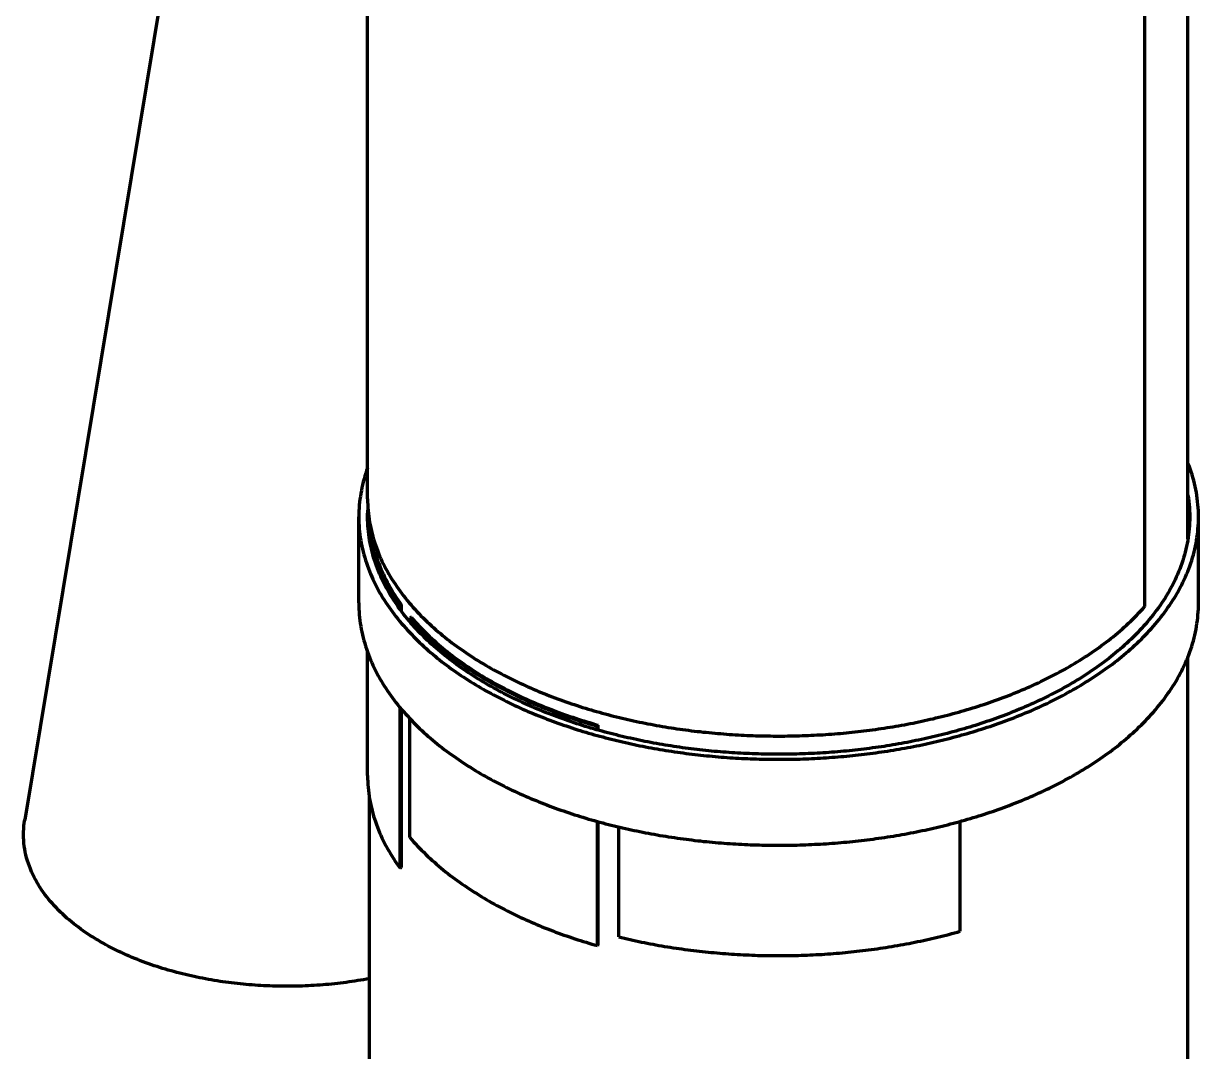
# Model space of a CAD drawing. Header units: millimetres. Extents: x 0 to 2208, y 0 to 420.
# Drawn here: x 311.7 to 331.8, y 224.51 to 242.1 of the extents above; entities that cross this region are included whole.
import ezdxf

# ---------------------------------------------------------------- set-up
doc = ezdxf.new("R2010")
doc.units = ezdxf.units.MM
doc.layers.add('01-VISIBLE', color=7, linetype='CONTINUOUS', lineweight=70)

msp = doc.modelspace()

# ---------------------------------------------------------------- linework, layer by layer
at = {"layer": '01-VISIBLE'}
for p, q in [((331.617, 233.283), (331.617, 264.447)), ((317.587, 233.969), (317.587, 253.071)), ((330.88, 232.126), (330.88, 251.229)), ((315.002, 248.274), (311.723, 228.475)), ((317.587, 233.657), (317.587, 233.724)), ((317.437, 232.188), (317.437, 233.657)), ((331.797, 232.188), (331.797, 233.657)), ((318.168, 232.151), (318.141, 232.144)), ((318.141, 232.078), (318.141, 232.144)), ((318.168, 232.041), (318.168, 232.151)), ((318.335, 231.941), (318.308, 231.933)), ((318.308, 231.867), (318.308, 231.933)), ((317.587, 229.233), (317.587, 231.345)), ((331.617, 219.418), (331.617, 231.265)), ((318.141, 227.653), (318.141, 230.397)), ((318.168, 227.66), (318.168, 230.364)), ((318.308, 228.177), (318.308, 230.209)), ((321.529, 230.097), (321.516, 230.081)), ((321.529, 230.011), (321.529, 230.097)), ((321.516, 230.015), (321.516, 230.081)), ((317.617, 219.418), (317.617, 228.858)), ((321.516, 226.325), (321.516, 228.449)), ((321.529, 226.341), (321.529, 228.445)), ((321.881, 226.474), (321.881, 228.355)), ((327.722, 226.571), (327.722, 228.45)), ((318.168, 227.66), (318.141, 227.653)), ((321.529, 226.341), (321.516, 226.325))]:
    msp.add_line(p, q, dxfattribs=at)
for points in [[(331.797, 233.657), (331.796, 233.71), (331.794, 233.762), (331.792, 233.815), (331.788, 233.867), (331.782, 233.919), (331.776, 233.972), (331.769, 234.024), (331.76, 234.075), (331.75, 234.127), (331.74, 234.178), (331.728, 234.23), (331.715, 234.281), (331.701, 234.331), (331.686, 234.382), (331.67, 234.432), (331.653, 234.481), (331.636, 234.531), (331.617, 234.58)], [(317.587, 234.5), (317.57, 234.452), (317.554, 234.404), (317.539, 234.356), (317.526, 234.307), (317.513, 234.258), (317.501, 234.209), (317.49, 234.16), (317.48, 234.11), (317.471, 234.06), (317.463, 234.01), (317.456, 233.96), (317.45, 233.91), (317.445, 233.86), (317.442, 233.809), (317.439, 233.759), (317.437, 233.708), (317.437, 233.657)], [(317.587, 233.969), (317.587, 233.918), (317.589, 233.868), (317.592, 233.818), (317.595, 233.768), (317.6, 233.718), (317.606, 233.669), (317.613, 233.619), (317.621, 233.569), (317.63, 233.52), (317.64, 233.471), (317.651, 233.422), (317.663, 233.373), (317.676, 233.325), (317.69, 233.277), (317.704, 233.229), (317.72, 233.181), (317.737, 233.134), (317.754, 233.087), (317.773, 233.04), (317.792, 232.994), (317.812, 232.948), (317.833, 232.903), (317.855, 232.858), (317.878, 232.813), (317.901, 232.768), (317.925, 232.724), (317.95, 232.681), (317.975, 232.638), (318.002, 232.595), (318.028, 232.553), (318.056, 232.511), (318.084, 232.469), (318.113, 232.428), (318.142, 232.387), (318.172, 232.347), (318.202, 232.307), (318.233, 232.268), (318.265, 232.229), (318.297, 232.191), (318.33, 232.152), (318.363, 232.115), (318.396, 232.078), (318.43, 232.041), (318.465, 232.004), (318.5, 231.968), (318.535, 231.933), (318.571, 231.898), (318.607, 231.863), (318.643, 231.828), (318.68, 231.794), (318.717, 231.761), (318.755, 231.728), (318.793, 231.695), (318.831, 231.663), (318.87, 231.631), (318.909, 231.599), (318.948, 231.568), (318.988, 231.537), (319.028, 231.507), (319.068, 231.477), (319.108, 231.447), (319.149, 231.418), (319.19, 231.389), (319.231, 231.36), (319.272, 231.332), (319.314, 231.304), (319.356, 231.276), (319.398, 231.249), (319.44, 231.222), (319.483, 231.196), (319.526, 231.17), (319.569, 231.144), (319.612, 231.118), (319.655, 231.093), (319.699, 231.068), (319.742, 231.044), (319.786, 231.02), (319.83, 230.996), (319.875, 230.972), (319.919, 230.949), (319.964, 230.926), (320.008, 230.903), (320.053, 230.881), (320.098, 230.859), (320.143, 230.837), (320.189, 230.816), (320.234, 230.795), (320.28, 230.774), (320.326, 230.754), (320.371, 230.733), (320.417, 230.713), (320.464, 230.694), (320.51, 230.674), (320.556, 230.655), (320.603, 230.636), (320.649, 230.618), (320.696, 230.6), (320.743, 230.582), (320.79, 230.564), (320.837, 230.546), (320.884, 230.529), (320.931, 230.512), (320.978, 230.496), (321.026, 230.479), (321.073, 230.463), (321.121, 230.447), (321.168, 230.432), (321.216, 230.416), (321.264, 230.401), (321.312, 230.386), (321.36, 230.372), (321.408, 230.357), (321.456, 230.343), (321.504, 230.329), (321.552, 230.316), (321.6, 230.302), (321.649, 230.289), (321.697, 230.276), (321.746, 230.264), (321.794, 230.251), (321.843, 230.239), (321.892, 230.227), (321.94, 230.215), (321.989, 230.204), (322.038, 230.193), (322.087, 230.182), (322.136, 230.171), (322.185, 230.16), (322.234, 230.15), (322.283, 230.14), (322.332, 230.13), (322.381, 230.12), (322.431, 230.111), (322.48, 230.102), (322.529, 230.093), (322.579, 230.084), (322.628, 230.076), (322.677, 230.067), (322.727, 230.059), (322.776, 230.051), (322.826, 230.044), (322.876, 230.036), (322.925, 230.029), (322.975, 230.022), (323.025, 230.015), (323.074, 230.009), (323.124, 230.002), (323.174, 229.996), (323.223, 229.99), (323.273, 229.985), (323.323, 229.979), (323.373, 229.974), (323.423, 229.969), (323.473, 229.964), (323.523, 229.959), (323.573, 229.955), (323.623, 229.951), (323.673, 229.947), (323.723, 229.943), (323.773, 229.939), (323.823, 229.936), (323.873, 229.933), (323.923, 229.93), (323.973, 229.927), (324.023, 229.924), (324.073, 229.922), (324.123, 229.92), (324.173, 229.918), (324.223, 229.916), (324.273, 229.915), (324.323, 229.913), (324.373, 229.912), (324.424, 229.911), (324.474, 229.911), (324.524, 229.91), (324.574, 229.91), (324.624, 229.91), (324.674, 229.91), (324.724, 229.91), (324.775, 229.911), (324.825, 229.912), (324.875, 229.912), (324.925, 229.914), (324.975, 229.915), (325.025, 229.917), (325.075, 229.918), (325.125, 229.92), (325.175, 229.923), (325.225, 229.925), (325.276, 229.928), (325.326, 229.93), (325.376, 229.933), (325.426, 229.937), (325.476, 229.94), (325.526, 229.944), (325.576, 229.948), (325.626, 229.952), (325.676, 229.956), (325.725, 229.961), (325.775, 229.965), (325.825, 229.97), (325.875, 229.975), (325.925, 229.981), (325.975, 229.986), (326.025, 229.992), (326.074, 229.998), (326.124, 230.004), (326.174, 230.011), (326.224, 230.017), (326.273, 230.024), (326.323, 230.031), (326.372, 230.038), (326.422, 230.046), (326.472, 230.054), (326.521, 230.062), (326.571, 230.07), (326.62, 230.078), (326.669, 230.087), (326.719, 230.095), (326.768, 230.104), (326.817, 230.114), (326.867, 230.123), (326.916, 230.133), (326.965, 230.143), (327.014, 230.153), (327.063, 230.163), (327.112, 230.174), (327.161, 230.185), (327.21, 230.196), (327.259, 230.207), (327.307, 230.219), (327.356, 230.231), (327.405, 230.243), (327.453, 230.255), (327.502, 230.267), (327.55, 230.28), (327.599, 230.293), (327.647, 230.306), (327.696, 230.32), (327.744, 230.333), (327.792, 230.347), (327.84, 230.362), (327.888, 230.376), (327.936, 230.391), (327.984, 230.406), (328.032, 230.421), (328.079, 230.436), (328.127, 230.452), (328.174, 230.468), (328.222, 230.484), (328.269, 230.501), (328.316, 230.517), (328.364, 230.534), (328.411, 230.552), (328.458, 230.569), (328.505, 230.587), (328.551, 230.605), (328.598, 230.623), (328.645, 230.642), (328.691, 230.661), (328.737, 230.68), (328.783, 230.7), (328.83, 230.719), (328.876, 230.739), (328.921, 230.76), (328.967, 230.78), (329.013, 230.801), (329.058, 230.822), (329.103, 230.844), (329.148, 230.866), (329.193, 230.888), (329.238, 230.91), (329.283, 230.933), (329.328, 230.956), (329.372, 230.979), (329.416, 231.003), (329.46, 231.027), (329.504, 231.051), (329.548, 231.076), (329.591, 231.101), (329.635, 231.126), (329.678, 231.151), (329.721, 231.177), (329.763, 231.204), (329.806, 231.23), (329.848, 231.257), (329.89, 231.284), (329.932, 231.312), (329.973, 231.34), (330.015, 231.368), (330.056, 231.397), (330.097, 231.426), (330.137, 231.456), (330.178, 231.485), (330.218, 231.516), (330.257, 231.546), (330.297, 231.577), (330.336, 231.608), (330.375, 231.64), (330.413, 231.672), (330.452, 231.705), (330.489, 231.738), (330.527, 231.771), (330.564, 231.804), (330.601, 231.839), (330.637, 231.873), (330.673, 231.908), (330.709, 231.943), (330.744, 231.979), (330.779, 232.015), (330.813, 232.052), (330.847, 232.088), (330.88, 232.126)], [(331.617, 234.032), (331.625, 233.979), (331.631, 233.925), (331.637, 233.872), (331.641, 233.818), (331.644, 233.765), (331.646, 233.711), (331.647, 233.657)], [(317.59, 233.846), (317.589, 233.826), (317.588, 233.805), (317.588, 233.785), (317.587, 233.764), (317.587, 233.744), (317.587, 233.724)], [(317.587, 233.724), (317.587, 233.673), (317.589, 233.623), (317.592, 233.573), (317.595, 233.524), (317.6, 233.474), (317.606, 233.424), (317.613, 233.374), (317.621, 233.325), (317.63, 233.276), (317.64, 233.227), (317.651, 233.178), (317.663, 233.129), (317.675, 233.081), (317.689, 233.033), (317.704, 232.985), (317.72, 232.937), (317.737, 232.89), (317.754, 232.843), (317.773, 232.797), (317.792, 232.75), (317.812, 232.705), (317.833, 232.659), (317.855, 232.614), (317.877, 232.569), (317.9, 232.525), (317.924, 232.481), (317.949, 232.437), (317.974, 232.394), (318.001, 232.352), (318.027, 232.309), (318.055, 232.267), (318.083, 232.226), (318.112, 232.185), (318.141, 232.144)], [(317.437, 233.657), (317.437, 233.607), (317.439, 233.557), (317.441, 233.507), (317.445, 233.457), (317.45, 233.407), (317.456, 233.357), (317.462, 233.308), (317.47, 233.258), (317.479, 233.209), (317.489, 233.16), (317.499, 233.111), (317.511, 233.062), (317.524, 233.014), (317.537, 232.965), (317.552, 232.917), (317.567, 232.87), (317.584, 232.822), (317.601, 232.775), (317.619, 232.729), (317.638, 232.682), (317.658, 232.636), (317.679, 232.591), (317.7, 232.545), (317.722, 232.5), (317.745, 232.456), (317.769, 232.412), (317.793, 232.368), (317.818, 232.324), (317.844, 232.281), (317.87, 232.239), (317.897, 232.197), (317.925, 232.155), (317.953, 232.113), (317.982, 232.073), (318.012, 232.032), (318.042, 231.992), (318.072, 231.952), (318.103, 231.913), (318.135, 231.874), (318.167, 231.836), (318.2, 231.798), (318.233, 231.76), (318.267, 231.723), (318.301, 231.686), (318.335, 231.65), (318.37, 231.614), (318.405, 231.578), (318.441, 231.543), (318.477, 231.508), (318.514, 231.474), (318.55, 231.44), (318.588, 231.406), (318.625, 231.373), (318.663, 231.34), (318.701, 231.308), (318.74, 231.276), (318.779, 231.244), (318.818, 231.213), (318.857, 231.182), (318.897, 231.152), (318.937, 231.121), (318.977, 231.092), (319.018, 231.062), (319.059, 231.033), (319.1, 231.004), (319.141, 230.976), (319.183, 230.948), (319.224, 230.92), (319.266, 230.893), (319.309, 230.866), (319.351, 230.839), (319.394, 230.813), (319.437, 230.787), (319.48, 230.761), (319.523, 230.736), (319.566, 230.711), (319.61, 230.686), (319.654, 230.662), (319.698, 230.638), (319.742, 230.614), (319.786, 230.591), (319.83, 230.567), (319.875, 230.545), (319.92, 230.522), (319.965, 230.5), (320.01, 230.478), (320.055, 230.456), (320.1, 230.435), (320.146, 230.414), (320.191, 230.393), (320.237, 230.372), (320.283, 230.352), (320.329, 230.332), (320.375, 230.313), (320.421, 230.293), (320.468, 230.274), (320.514, 230.255), (320.561, 230.237), (320.607, 230.219), (320.654, 230.201), (320.701, 230.183), (320.748, 230.165), (320.795, 230.148), (320.842, 230.131), (320.889, 230.114), (320.937, 230.098), (320.984, 230.082), (321.032, 230.066), (321.079, 230.05), (321.127, 230.035), (321.175, 230.019), (321.222, 230.004), (321.27, 229.99), (321.318, 229.975), (321.366, 229.961), (321.414, 229.947), (321.463, 229.933), (321.511, 229.92), (321.559, 229.907), (321.608, 229.894), (321.656, 229.881), (321.705, 229.868), (321.753, 229.856), (321.802, 229.844), (321.851, 229.832), (321.899, 229.82), (321.948, 229.809), (321.997, 229.798), (322.046, 229.787), (322.095, 229.776), (322.144, 229.766), (322.193, 229.755), (322.242, 229.745), (322.291, 229.735), (322.34, 229.726), (322.389, 229.716), (322.439, 229.707), (322.488, 229.698), (322.537, 229.69), (322.587, 229.681), (322.636, 229.673), (322.686, 229.665), (322.735, 229.657), (322.785, 229.649), (322.834, 229.642), (322.884, 229.635), (322.933, 229.628), (322.983, 229.621), (323.033, 229.614), (323.082, 229.608), (323.132, 229.602), (323.182, 229.596), (323.232, 229.59), (323.282, 229.584), (323.331, 229.579), (323.381, 229.574), (323.431, 229.569), (323.481, 229.564), (323.531, 229.56), (323.581, 229.555), (323.631, 229.551), (323.681, 229.547), (323.731, 229.544), (323.781, 229.54), (323.831, 229.537), (323.881, 229.534), (323.931, 229.531), (323.981, 229.528), (324.031, 229.526), (324.081, 229.524), (324.131, 229.521), (324.181, 229.52), (324.231, 229.518), (324.281, 229.517), (324.331, 229.515), (324.381, 229.514), (324.432, 229.513), (324.482, 229.513), (324.532, 229.512), (324.582, 229.512), (324.632, 229.512), (324.682, 229.512), (324.732, 229.513), (324.782, 229.513), (324.832, 229.514), (324.883, 229.515), (324.933, 229.516), (324.983, 229.517), (325.033, 229.519), (325.083, 229.521), (325.133, 229.523), (325.183, 229.525), (325.233, 229.527), (325.283, 229.53), (325.333, 229.533), (325.383, 229.536), (325.433, 229.539), (325.483, 229.542), (325.533, 229.546), (325.583, 229.55), (325.633, 229.554), (325.683, 229.558), (325.733, 229.562), (325.783, 229.567), (325.833, 229.572), (325.883, 229.577), (325.932, 229.582), (325.982, 229.588), (326.032, 229.593), (326.082, 229.599), (326.132, 229.605), (326.181, 229.612), (326.231, 229.618), (326.281, 229.625), (326.33, 229.632), (326.38, 229.639), (326.429, 229.646), (326.479, 229.654), (326.529, 229.662), (326.578, 229.67), (326.627, 229.678), (326.677, 229.686), (326.726, 229.695), (326.775, 229.704), (326.825, 229.713), (326.874, 229.722), (326.923, 229.732), (326.972, 229.741), (327.021, 229.751), (327.071, 229.762), (327.12, 229.772), (327.169, 229.783), (327.217, 229.793), (327.266, 229.805), (327.315, 229.816), (327.364, 229.827), (327.413, 229.839), (327.461, 229.851), (327.51, 229.863), (327.558, 229.876), (327.607, 229.889), (327.655, 229.902), (327.704, 229.915), (327.752, 229.928), (327.8, 229.942), (327.848, 229.956), (327.896, 229.97), (327.944, 229.984), (327.992, 229.999), (328.04, 230.014), (328.088, 230.029), (328.136, 230.044), (328.183, 230.06), (328.231, 230.075), (328.278, 230.092), (328.326, 230.108), (328.373, 230.125), (328.42, 230.141), (328.467, 230.159), (328.514, 230.176), (328.561, 230.194), (328.608, 230.211), (328.655, 230.23), (328.701, 230.248), (328.748, 230.267), (328.794, 230.286), (328.84, 230.305), (328.887, 230.325), (328.933, 230.344), (328.978, 230.365), (329.024, 230.385), (329.07, 230.406), (329.115, 230.427), (329.161, 230.448), (329.206, 230.469), (329.251, 230.491), (329.296, 230.513), (329.341, 230.536), (329.386, 230.558), (329.43, 230.581), (329.475, 230.605), (329.519, 230.628), (329.563, 230.652), (329.607, 230.677), (329.65, 230.701), (329.694, 230.726)], [(329.588, 230.787), (329.544, 230.762), (329.5, 230.738), (329.457, 230.714), (329.413, 230.69), (329.368, 230.666), (329.324, 230.643), (329.279, 230.62), (329.235, 230.597), (329.19, 230.575), (329.145, 230.553), (329.1, 230.531), (329.054, 230.51), (329.009, 230.488), (328.963, 230.467), (328.918, 230.447), (328.872, 230.427), (328.826, 230.407), (328.78, 230.387), (328.734, 230.367), (328.687, 230.348), (328.641, 230.329), (328.594, 230.311), (328.548, 230.292), (328.501, 230.274), (328.454, 230.257), (328.407, 230.239), (328.36, 230.222), (328.313, 230.205), (328.266, 230.188), (328.218, 230.172), (328.171, 230.156), (328.123, 230.14), (328.076, 230.124), (328.028, 230.109), (327.98, 230.093), (327.933, 230.078), (327.885, 230.064), (327.837, 230.049), (327.789, 230.035), (327.74, 230.021), (327.692, 230.008), (327.644, 229.994), (327.596, 229.981), (327.547, 229.968), (327.499, 229.955), (327.45, 229.943), (327.402, 229.931), (327.353, 229.919), (327.304, 229.907), (327.255, 229.895), (327.207, 229.884), (327.158, 229.873), (327.109, 229.862), (327.06, 229.852), (327.011, 229.841), (326.962, 229.831), (326.913, 229.821), (326.863, 229.811), (326.814, 229.802), (326.765, 229.793), (326.716, 229.784), (326.666, 229.775), (326.617, 229.766), (326.567, 229.758), (326.518, 229.75), (326.468, 229.742), (326.419, 229.734), (326.369, 229.727), (326.32, 229.719), (326.27, 229.712), (326.221, 229.706), (326.171, 229.699), (326.121, 229.693), (326.071, 229.686), (326.022, 229.68), (325.972, 229.675), (325.922, 229.669), (325.872, 229.664), (325.822, 229.659), (325.772, 229.654), (325.723, 229.649), (325.673, 229.645), (325.623, 229.64), (325.573, 229.636), (325.523, 229.632), (325.473, 229.629), (325.423, 229.625), (325.373, 229.622), (325.323, 229.619), (325.273, 229.616), (325.223, 229.614), (325.173, 229.611), (325.123, 229.609), (325.072, 229.607), (325.022, 229.605), (324.972, 229.604), (324.922, 229.602), (324.872, 229.601), (324.822, 229.6), (324.772, 229.6), (324.722, 229.599), (324.672, 229.599), (324.622, 229.599), (324.571, 229.599), (324.521, 229.599), (324.471, 229.599), (324.421, 229.6), (324.371, 229.601), (324.321, 229.602), (324.271, 229.604), (324.221, 229.605), (324.171, 229.607), (324.12, 229.609), (324.07, 229.611), (324.02, 229.613), (323.97, 229.616), (323.92, 229.619), (323.87, 229.622), (323.82, 229.625), (323.77, 229.628), (323.72, 229.632), (323.67, 229.636), (323.62, 229.64), (323.57, 229.644), (323.52, 229.648), (323.471, 229.653), (323.421, 229.658), (323.371, 229.663), (323.321, 229.668), (323.271, 229.674), (323.221, 229.679), (323.172, 229.685), (323.122, 229.691), (323.072, 229.698), (323.022, 229.704), (322.973, 229.711), (322.923, 229.718), (322.874, 229.725), (322.824, 229.733), (322.774, 229.74), (322.725, 229.748), (322.675, 229.756), (322.626, 229.765), (322.577, 229.773), (322.527, 229.782), (322.478, 229.791), (322.429, 229.8), (322.38, 229.81), (322.33, 229.819), (322.281, 229.829), (322.232, 229.839), (322.183, 229.85), (322.134, 229.86), (322.085, 229.871), (322.036, 229.882), (321.987, 229.893), (321.939, 229.905), (321.89, 229.916), (321.841, 229.928), (321.793, 229.94), (321.744, 229.953), (321.696, 229.966), (321.647, 229.978), (321.599, 229.992), (321.55, 230.005), (321.502, 230.019), (321.454, 230.033), (321.406, 230.047), (321.358, 230.061), (321.31, 230.076), (321.262, 230.09), (321.214, 230.106), (321.167, 230.121), (321.119, 230.137), (321.072, 230.152), (321.024, 230.169), (320.977, 230.185), (320.929, 230.202), (320.882, 230.219), (320.835, 230.236), (320.788, 230.253), (320.741, 230.271), (320.695, 230.289), (320.648, 230.307), (320.601, 230.326), (320.555, 230.345), (320.509, 230.364), (320.462, 230.383), (320.416, 230.403), (320.37, 230.423), (320.324, 230.443), (320.279, 230.463), (320.233, 230.484), (320.188, 230.505), (320.142, 230.527), (320.097, 230.549), (320.052, 230.571), (320.007, 230.593), (319.963, 230.615), (319.918, 230.638), (319.874, 230.662), (319.829, 230.685), (319.785, 230.709), (319.741, 230.733), (319.698, 230.758), (319.654, 230.783), (319.611, 230.808), (319.568, 230.833), (319.525, 230.859), (319.482, 230.885), (319.439, 230.912), (319.397, 230.939), (319.355, 230.966), (319.313, 230.993), (319.271, 231.021), (319.23, 231.049), (319.189, 231.078), (319.148, 231.107), (319.107, 231.136), (319.067, 231.166), (319.027, 231.196), (318.987, 231.226), (318.947, 231.257), (318.908, 231.288), (318.869, 231.32), (318.831, 231.352), (318.792, 231.384), (318.755, 231.417), (318.717, 231.45), (318.68, 231.484), (318.643, 231.518), (318.606, 231.552), (318.57, 231.587), (318.535, 231.622), (318.499, 231.658), (318.464, 231.694), (318.43, 231.73), (318.396, 231.767), (318.362, 231.804), (318.329, 231.842), (318.297, 231.88), (318.265, 231.918), (318.233, 231.957), (318.202, 231.997), (318.172, 232.036), (318.142, 232.077), (318.112, 232.117), (318.084, 232.158), (318.056, 232.2), (318.028, 232.242), (318.001, 232.284), (317.975, 232.327), (317.95, 232.37), (317.925, 232.414), (317.901, 232.458), (317.878, 232.502), (317.855, 232.547), (317.833, 232.592), (317.812, 232.637), (317.792, 232.683), (317.773, 232.73), (317.754, 232.776), (317.737, 232.823), (317.72, 232.87), (317.704, 232.918), (317.69, 232.966), (317.676, 233.014), (317.663, 233.062), (317.651, 233.111), (317.64, 233.16), (317.63, 233.209), (317.621, 233.258), (317.613, 233.308), (317.606, 233.357), (317.6, 233.407), (317.595, 233.457), (317.592, 233.507), (317.589, 233.557), (317.587, 233.607), (317.587, 233.657)], [(317.622, 233.56), (317.627, 233.509), (317.632, 233.458), (317.638, 233.407), (317.646, 233.357), (317.654, 233.307), (317.664, 233.256), (317.674, 233.207), (317.686, 233.157), (317.699, 233.107), (317.712, 233.058), (317.727, 233.009), (317.743, 232.961), (317.759, 232.912), (317.777, 232.865), (317.795, 232.817), (317.814, 232.77), (317.835, 232.723), (317.856, 232.676), (317.878, 232.63), (317.9, 232.585), (317.924, 232.539), (317.948, 232.494), (317.973, 232.45), (317.999, 232.406), (318.026, 232.362), (318.053, 232.319), (318.081, 232.276), (318.109, 232.234), (318.139, 232.192), (318.168, 232.151)], [(331.647, 233.657), (331.646, 233.607), (331.645, 233.556), (331.642, 233.505), (331.638, 233.455), (331.633, 233.404), (331.627, 233.354), (331.62, 233.304), (331.612, 233.254), (331.603, 233.204), (331.593, 233.155), (331.581, 233.105), (331.569, 233.056), (331.556, 233.007), (331.542, 232.958), (331.527, 232.91), (331.51, 232.862), (331.493, 232.814), (331.475, 232.767), (331.457, 232.72), (331.437, 232.673), (331.416, 232.627), (331.395, 232.581), (331.373, 232.535), (331.35, 232.49), (331.326, 232.445), (331.301, 232.401), (331.276, 232.357), (331.25, 232.314), (331.224, 232.271), (331.196, 232.228), (331.168, 232.186), (331.14, 232.144), (331.11, 232.102), (331.081, 232.062), (331.05, 232.021), (331.019, 231.981), (330.987, 231.941), (330.955, 231.902), (330.923, 231.863), (330.89, 231.825), (330.856, 231.787), (330.822, 231.75), (330.787, 231.713), (330.752, 231.676), (330.717, 231.64), (330.681, 231.604), (330.644, 231.569), (330.608, 231.534), (330.571, 231.499), (330.533, 231.465), (330.495, 231.432), (330.457, 231.398), (330.419, 231.365), (330.38, 231.333), (330.34, 231.301), (330.301, 231.269), (330.261, 231.238), (330.221, 231.207), (330.18, 231.176), (330.14, 231.146), (330.099, 231.116), (330.057, 231.087), (330.016, 231.058), (329.974, 231.029), (329.932, 231.001), (329.89, 230.973), (329.847, 230.946), (329.805, 230.918), (329.762, 230.891), (329.718, 230.865), (329.675, 230.839), (329.631, 230.813), (329.588, 230.787)], [(329.694, 230.726), (329.737, 230.751), (329.781, 230.777), (329.824, 230.803), (329.867, 230.83), (329.909, 230.856), (329.952, 230.883), (329.994, 230.911), (330.036, 230.938), (330.078, 230.966), (330.12, 230.995), (330.161, 231.023), (330.202, 231.053), (330.243, 231.082), (330.284, 231.112), (330.324, 231.142), (330.364, 231.173), (330.404, 231.204), (330.443, 231.235), (330.482, 231.267), (330.521, 231.299), (330.56, 231.331), (330.598, 231.364), (330.636, 231.397), (330.673, 231.431), (330.71, 231.465), (330.747, 231.499), (330.784, 231.534), (330.82, 231.569), (330.855, 231.605), (330.89, 231.641), (330.925, 231.678), (330.959, 231.715), (330.993, 231.752), (331.027, 231.79), (331.059, 231.828), (331.092, 231.866), (331.124, 231.905), (331.155, 231.945), (331.186, 231.984), (331.216, 232.025), (331.246, 232.065), (331.275, 232.106), (331.304, 232.148), (331.332, 232.19), (331.359, 232.232), (331.386, 232.275), (331.412, 232.318), (331.437, 232.362), (331.462, 232.406), (331.485, 232.45), (331.509, 232.495), (331.531, 232.54), (331.552, 232.585), (331.573, 232.631), (331.593, 232.678), (331.612, 232.724), (331.631, 232.771), (331.648, 232.818), (331.665, 232.866), (331.68, 232.914), (331.695, 232.962), (331.709, 233.01), (331.722, 233.059), (331.733, 233.108), (331.744, 233.157), (331.754, 233.207), (331.763, 233.256), (331.771, 233.306), (331.778, 233.356), (331.783, 233.406), (331.788, 233.456), (331.792, 233.506), (331.795, 233.557), (331.796, 233.607), (331.797, 233.657)], [(317.437, 232.188), (317.437, 232.138), (317.439, 232.087), (317.441, 232.037), (317.445, 231.987), (317.45, 231.938), (317.456, 231.888), (317.462, 231.838), (317.47, 231.789), (317.479, 231.739), (317.489, 231.69), (317.499, 231.641), (317.511, 231.592), (317.524, 231.544), (317.537, 231.496), (317.552, 231.448), (317.567, 231.4), (317.584, 231.353), (317.601, 231.306), (317.619, 231.259), (317.638, 231.213), (317.658, 231.167), (317.679, 231.121), (317.7, 231.076), (317.722, 231.031), (317.745, 230.986), (317.769, 230.942), (317.793, 230.898), (317.818, 230.855), (317.844, 230.812), (317.87, 230.769), (317.897, 230.727), (317.925, 230.685), (317.953, 230.644), (317.982, 230.603), (318.012, 230.562), (318.042, 230.522), (318.072, 230.483), (318.103, 230.443), (318.135, 230.404), (318.167, 230.366), (318.2, 230.328), (318.233, 230.29), (318.267, 230.253), (318.301, 230.216), (318.335, 230.18), (318.37, 230.144), (318.405, 230.108), (318.441, 230.073), (318.477, 230.038), (318.514, 230.004), (318.55, 229.97), (318.588, 229.937), (318.625, 229.903), (318.663, 229.871), (318.701, 229.838), (318.74, 229.806), (318.779, 229.775), (318.818, 229.743), (318.857, 229.712), (318.897, 229.682), (318.937, 229.652), (318.977, 229.622), (319.018, 229.592), (319.059, 229.563), (319.1, 229.535), (319.141, 229.506), (319.183, 229.478), (319.224, 229.451), (319.266, 229.423), (319.309, 229.396), (319.351, 229.37), (319.394, 229.343), (319.437, 229.317), (319.48, 229.292), (319.523, 229.266), (319.566, 229.241), (319.61, 229.216), (319.654, 229.192), (319.698, 229.168), (319.742, 229.144), (319.786, 229.121), (319.83, 229.098), (319.875, 229.075), (319.92, 229.052), (319.965, 229.03), (320.01, 229.008), (320.055, 228.986), (320.1, 228.965), (320.146, 228.944), (320.191, 228.923), (320.237, 228.903), (320.283, 228.883), (320.329, 228.863), (320.375, 228.843), (320.421, 228.824), (320.468, 228.805), (320.514, 228.786), (320.561, 228.767), (320.607, 228.749), (320.654, 228.731), (320.701, 228.713), (320.748, 228.696), (320.795, 228.678), (320.842, 228.661), (320.889, 228.645), (320.937, 228.628), (320.984, 228.612), (321.032, 228.596), (321.079, 228.58), (321.127, 228.565), (321.175, 228.55), (321.222, 228.535), (321.27, 228.52), (321.318, 228.506), (321.366, 228.491), (321.414, 228.477), (321.463, 228.464), (321.511, 228.45), (321.559, 228.437), (321.608, 228.424), (321.656, 228.411), (321.705, 228.399), (321.753, 228.386), (321.802, 228.374), (321.851, 228.362), (321.899, 228.351), (321.948, 228.339), (321.997, 228.328), (322.046, 228.317), (322.095, 228.306), (322.144, 228.296), (322.193, 228.286), (322.242, 228.276), (322.291, 228.266), (322.34, 228.256), (322.389, 228.247), (322.439, 228.238), (322.488, 228.229), (322.537, 228.22), (322.587, 228.211), (322.636, 228.203), (322.686, 228.195), (322.735, 228.187), (322.785, 228.18), (322.834, 228.172), (322.884, 228.165), (322.933, 228.158), (322.983, 228.151), (323.033, 228.144), (323.082, 228.138), (323.132, 228.132), (323.182, 228.126), (323.232, 228.12), (323.282, 228.115), (323.331, 228.109), (323.381, 228.104), (323.431, 228.099), (323.481, 228.094), (323.531, 228.09), (323.581, 228.086), (323.631, 228.082), (323.681, 228.078), (323.731, 228.074), (323.781, 228.07), (323.831, 228.067), (323.881, 228.064), (323.931, 228.061), (323.981, 228.059), (324.031, 228.056), (324.081, 228.054), (324.131, 228.052), (324.181, 228.05), (324.231, 228.048), (324.281, 228.047), (324.331, 228.046), (324.381, 228.045), (324.432, 228.044), (324.482, 228.043), (324.532, 228.043), (324.582, 228.042), (324.632, 228.042), (324.682, 228.042), (324.732, 228.043), (324.782, 228.043), (324.832, 228.044), (324.883, 228.045), (324.933, 228.046), (324.983, 228.048), (325.033, 228.049), (325.083, 228.051), (325.133, 228.053), (325.183, 228.055), (325.233, 228.058), (325.283, 228.06), (325.333, 228.063), (325.383, 228.066), (325.433, 228.069), (325.483, 228.073), (325.533, 228.076), (325.583, 228.08), (325.633, 228.084), (325.683, 228.088), (325.733, 228.093), (325.783, 228.097), (325.833, 228.102), (325.883, 228.107), (325.932, 228.112), (325.982, 228.118), (326.032, 228.124), (326.082, 228.13), (326.132, 228.136), (326.181, 228.142), (326.231, 228.148), (326.281, 228.155), (326.33, 228.162), (326.38, 228.169), (326.429, 228.177), (326.479, 228.184), (326.529, 228.192), (326.578, 228.2), (326.627, 228.208), (326.677, 228.217), (326.726, 228.225), (326.775, 228.234), (326.825, 228.243), (326.874, 228.252), (326.923, 228.262), (326.972, 228.272), (327.021, 228.282), (327.071, 228.292), (327.12, 228.302), (327.169, 228.313), (327.217, 228.324), (327.266, 228.335), (327.315, 228.346), (327.364, 228.358), (327.413, 228.37), (327.461, 228.382), (327.51, 228.394), (327.558, 228.406), (327.607, 228.419), (327.655, 228.432), (327.704, 228.445), (327.752, 228.458), (327.8, 228.472), (327.848, 228.486), (327.896, 228.5), (327.944, 228.514), (327.992, 228.529), (328.04, 228.544), (328.088, 228.559), (328.136, 228.574), (328.183, 228.59), (328.231, 228.606), (328.278, 228.622), (328.326, 228.638), (328.373, 228.655), (328.42, 228.672), (328.467, 228.689), (328.514, 228.706), (328.561, 228.724), (328.608, 228.742), (328.655, 228.76), (328.701, 228.778), (328.748, 228.797), (328.794, 228.816), (328.84, 228.835), (328.887, 228.855), (328.933, 228.875), (328.978, 228.895), (329.024, 228.915), (329.07, 228.936), (329.115, 228.957), (329.161, 228.978), (329.206, 229), (329.251, 229.021), (329.296, 229.044), (329.341, 229.066), (329.386, 229.089), (329.43, 229.112), (329.475, 229.135), (329.519, 229.159), (329.563, 229.183), (329.607, 229.207), (329.65, 229.232), (329.694, 229.256)], [(329.694, 229.256), (329.737, 229.282), (329.781, 229.307), (329.824, 229.333), (329.867, 229.36), (329.909, 229.386), (329.952, 229.414), (329.994, 229.441), (330.036, 229.469), (330.078, 229.497), (330.12, 229.525), (330.161, 229.554), (330.202, 229.583), (330.243, 229.612), (330.284, 229.642), (330.324, 229.672), (330.364, 229.703), (330.404, 229.734), (330.443, 229.765), (330.482, 229.797), (330.521, 229.829), (330.56, 229.861), (330.598, 229.894), (330.636, 229.928), (330.673, 229.961), (330.71, 229.995), (330.747, 230.03), (330.784, 230.065), (330.82, 230.1), (330.855, 230.135), (330.89, 230.171), (330.925, 230.208), (330.959, 230.245), (330.993, 230.282), (331.027, 230.32), (331.059, 230.358), (331.092, 230.397), (331.124, 230.436), (331.155, 230.475), (331.186, 230.515), (331.216, 230.555), (331.246, 230.596), (331.275, 230.637), (331.304, 230.678), (331.332, 230.72), (331.359, 230.762), (331.386, 230.805), (331.412, 230.848), (331.437, 230.892), (331.462, 230.936), (331.485, 230.98), (331.509, 231.025), (331.531, 231.07), (331.552, 231.116), (331.573, 231.162), (331.593, 231.208), (331.612, 231.254), (331.631, 231.301), (331.648, 231.349), (331.665, 231.396), (331.68, 231.444), (331.695, 231.492), (331.709, 231.541), (331.722, 231.589), (331.733, 231.638), (331.744, 231.688), (331.754, 231.737), (331.763, 231.787), (331.771, 231.836), (331.778, 231.886), (331.783, 231.936), (331.788, 231.986), (331.792, 232.037), (331.795, 232.087), (331.796, 232.137), (331.797, 232.188)], [(318.308, 231.933), (318.34, 231.895), (318.373, 231.858), (318.407, 231.821), (318.441, 231.784), (318.476, 231.748), (318.511, 231.712), (318.546, 231.677), (318.582, 231.642), (318.618, 231.607), (318.655, 231.573), (318.692, 231.539), (318.729, 231.506), (318.767, 231.473), (318.805, 231.44), (318.843, 231.408), (318.882, 231.376), (318.921, 231.345), (318.96, 231.314), (319, 231.283), (319.04, 231.253), (319.08, 231.223), (319.12, 231.193), (319.161, 231.164), (319.202, 231.135), (319.243, 231.107), (319.285, 231.079), (319.326, 231.051), (319.368, 231.023), (319.41, 230.996), (319.453, 230.97), (319.495, 230.943), (319.538, 230.917), (319.581, 230.891), (319.624, 230.866), (319.668, 230.841), (319.711, 230.816), (319.755, 230.792), (319.799, 230.768), (319.843, 230.744), (319.887, 230.721), (319.932, 230.698), (319.976, 230.675), (320.021, 230.652), (320.066, 230.63), (320.111, 230.608), (320.156, 230.587), (320.201, 230.565), (320.247, 230.544), (320.292, 230.524), (320.338, 230.503), (320.384, 230.483), (320.43, 230.463), (320.476, 230.444), (320.522, 230.424), (320.569, 230.405), (320.615, 230.387), (320.662, 230.368), (320.708, 230.35), (320.755, 230.332), (320.802, 230.314), (320.849, 230.297), (320.896, 230.28), (320.943, 230.263), (320.99, 230.246), (321.038, 230.23), (321.085, 230.214), (321.133, 230.198), (321.18, 230.183), (321.228, 230.167), (321.276, 230.152), (321.324, 230.138), (321.372, 230.123), (321.42, 230.109), (321.468, 230.095), (321.516, 230.081)], [(318.335, 231.941), (318.368, 231.903), (318.401, 231.865), (318.435, 231.827), (318.469, 231.79), (318.504, 231.754), (318.54, 231.718), (318.576, 231.682), (318.612, 231.647), (318.648, 231.612), (318.685, 231.577), (318.723, 231.543), (318.76, 231.51), (318.798, 231.477), (318.837, 231.444), (318.876, 231.411), (318.915, 231.379), (318.954, 231.348), (318.994, 231.316), (319.034, 231.286), (319.074, 231.255), (319.115, 231.225), (319.156, 231.195), (319.197, 231.166), (319.238, 231.137), (319.28, 231.108), (319.322, 231.08), (319.364, 231.052), (319.406, 231.025), (319.449, 230.997), (319.492, 230.971), (319.535, 230.944), (319.578, 230.918), (319.622, 230.892), (319.665, 230.867), (319.709, 230.842), (319.753, 230.817), (319.797, 230.792), (319.842, 230.768), (319.886, 230.744), (319.931, 230.721), (319.976, 230.698), (320.021, 230.675), (320.066, 230.652), (320.112, 230.63), (320.157, 230.608), (320.203, 230.587), (320.249, 230.565), (320.295, 230.544), (320.341, 230.524), (320.387, 230.503), (320.434, 230.483), (320.48, 230.463), (320.527, 230.444), (320.573, 230.424), (320.62, 230.406), (320.667, 230.387), (320.714, 230.368), (320.761, 230.35), (320.809, 230.332), (320.856, 230.315), (320.904, 230.298), (320.951, 230.281), (320.999, 230.264), (321.047, 230.247), (321.094, 230.231), (321.142, 230.215), (321.19, 230.199), (321.239, 230.184), (321.287, 230.169), (321.335, 230.154), (321.383, 230.139), (321.432, 230.125), (321.48, 230.11), (321.529, 230.097)], [(317.587, 229.233), (317.587, 229.183), (317.589, 229.133), (317.592, 229.083), (317.595, 229.033), (317.6, 228.983), (317.606, 228.933), (317.613, 228.884), (317.621, 228.834), (317.63, 228.785), (317.64, 228.736), (317.651, 228.687), (317.663, 228.638), (317.675, 228.59), (317.689, 228.542), (317.704, 228.494), (317.72, 228.447), (317.737, 228.399), (317.754, 228.352), (317.773, 228.306), (317.792, 228.26), (317.812, 228.214), (317.833, 228.168), (317.855, 228.123), (317.877, 228.078), (317.9, 228.034), (317.924, 227.99), (317.949, 227.947), (317.974, 227.904), (318.001, 227.861), (318.027, 227.818), (318.055, 227.777), (318.083, 227.735), (318.112, 227.694), (318.141, 227.653)], [(317.617, 225.761), (317.567, 225.752), (317.518, 225.743), (317.468, 225.735), (317.419, 225.726), (317.369, 225.718), (317.319, 225.711), (317.269, 225.704), (317.219, 225.697), (317.17, 225.69), (317.12, 225.684), (317.07, 225.678), (317.02, 225.673), (316.97, 225.668), (316.919, 225.663), (316.869, 225.658), (316.819, 225.654), (316.769, 225.65), (316.719, 225.647), (316.669, 225.644), (316.618, 225.641), (316.568, 225.638), (316.518, 225.636), (316.468, 225.634), (316.417, 225.633), (316.367, 225.631), (316.317, 225.63), (316.266, 225.63), (316.216, 225.63), (316.166, 225.63), (316.115, 225.63), (316.065, 225.631), (316.015, 225.632), (315.964, 225.633), (315.914, 225.635), (315.864, 225.637), (315.814, 225.639), (315.763, 225.642), (315.713, 225.645), (315.663, 225.648), (315.613, 225.652), (315.563, 225.656), (315.512, 225.66), (315.462, 225.665), (315.412, 225.67), (315.362, 225.675), (315.312, 225.681), (315.262, 225.687), (315.212, 225.693), (315.162, 225.7), (315.113, 225.707), (315.063, 225.714), (315.013, 225.722), (314.963, 225.73), (314.914, 225.738), (314.864, 225.747), (314.815, 225.756), (314.765, 225.766), (314.716, 225.775), (314.667, 225.785), (314.618, 225.796), (314.568, 225.807), (314.519, 225.818), (314.47, 225.83), (314.421, 225.842), (314.373, 225.854), (314.324, 225.867), (314.275, 225.88), (314.227, 225.893), (314.179, 225.907), (314.13, 225.921), (314.082, 225.936), (314.034, 225.951), (313.986, 225.966), (313.938, 225.982), (313.891, 225.998), (313.843, 226.015), (313.796, 226.032), (313.749, 226.05), (313.702, 226.068), (313.655, 226.086), (313.608, 226.105), (313.562, 226.124), (313.515, 226.143), (313.469, 226.164), (313.423, 226.184), (313.378, 226.205), (313.332, 226.227), (313.287, 226.249), (313.242, 226.271), (313.197, 226.294), (313.152, 226.317), (313.108, 226.341), (313.064, 226.365), (313.02, 226.39), (312.977, 226.416), (312.934, 226.442), (312.891, 226.468), (312.849, 226.495), (312.807, 226.523), (312.765, 226.551), (312.723, 226.58), (312.682, 226.609), (312.642, 226.639), (312.602, 226.669), (312.562, 226.7), (312.523, 226.732), (312.484, 226.764), (312.446, 226.797), (312.409, 226.83), (312.372, 226.864), (312.335, 226.899), (312.299, 226.934), (312.264, 226.97), (312.23, 227.007), (312.196, 227.044), (312.163, 227.082), (312.131, 227.121), (312.099, 227.16), (312.069, 227.2), (312.039, 227.241), (312.011, 227.282), (311.983, 227.324), (311.956, 227.367), (311.931, 227.41), (311.906, 227.454), (311.883, 227.499), (311.861, 227.544), (311.84, 227.59), (311.82, 227.636), (311.802, 227.683), (311.785, 227.73), (311.77, 227.778), (311.756, 227.827), (311.744, 227.876), (311.733, 227.925), (311.724, 227.974), (311.716, 228.024), (311.71, 228.074), (311.706, 228.124), (311.703, 228.174), (311.702, 228.224), (311.703, 228.275), (311.705, 228.325), (311.709, 228.375), (311.715, 228.425), (311.723, 228.475)], [(318.308, 228.177), (318.34, 228.139), (318.373, 228.102), (318.407, 228.065), (318.441, 228.028), (318.476, 227.992), (318.511, 227.956), (318.546, 227.921), (318.582, 227.886), (318.618, 227.851), (318.655, 227.817), (318.692, 227.783), (318.729, 227.75), (318.767, 227.717), (318.805, 227.684), (318.843, 227.652), (318.882, 227.62), (318.921, 227.589), (318.96, 227.558), (319, 227.527), (319.04, 227.497), (319.08, 227.467), (319.12, 227.437), (319.161, 227.408), (319.202, 227.379), (319.243, 227.351), (319.285, 227.323), (319.326, 227.295), (319.368, 227.267), (319.41, 227.24), (319.453, 227.214), (319.495, 227.187), (319.538, 227.161), (319.581, 227.136), (319.624, 227.11), (319.668, 227.085), (319.711, 227.06), (319.755, 227.036), (319.799, 227.012), (319.843, 226.988), (319.887, 226.965), (319.932, 226.942), (319.976, 226.919), (320.021, 226.896), (320.066, 226.874), (320.111, 226.852), (320.156, 226.831), (320.201, 226.809), (320.247, 226.788), (320.292, 226.768), (320.338, 226.747), (320.384, 226.727), (320.43, 226.707), (320.476, 226.688), (320.522, 226.668), (320.569, 226.649), (320.615, 226.631), (320.662, 226.612), (320.708, 226.594), (320.755, 226.576), (320.802, 226.558), (320.849, 226.541), (320.896, 226.524), (320.943, 226.507), (320.99, 226.491), (321.038, 226.474), (321.085, 226.458), (321.133, 226.442), (321.18, 226.427), (321.228, 226.412), (321.276, 226.397), (321.324, 226.382), (321.372, 226.367), (321.42, 226.353), (321.468, 226.339), (321.516, 226.325)], [(321.881, 226.474), (321.93, 226.462), (321.978, 226.451), (322.027, 226.439), (322.076, 226.428), (322.125, 226.417), (322.174, 226.407), (322.223, 226.396), (322.272, 226.386), (322.321, 226.376), (322.37, 226.367), (322.419, 226.357), (322.468, 226.348), (322.517, 226.339), (322.567, 226.33), (322.616, 226.322), (322.665, 226.313), (322.715, 226.305), (322.764, 226.297), (322.813, 226.29), (322.863, 226.282), (322.912, 226.275), (322.962, 226.268), (323.011, 226.261), (323.061, 226.254), (323.111, 226.248), (323.16, 226.242), (323.21, 226.236), (323.26, 226.23), (323.309, 226.225), (323.359, 226.219), (323.409, 226.214), (323.459, 226.209), (323.509, 226.205), (323.558, 226.2), (323.608, 226.196), (323.658, 226.192), (323.708, 226.188), (323.758, 226.184), (323.808, 226.181), (323.858, 226.178), (323.908, 226.175), (323.958, 226.172), (324.008, 226.169), (324.057, 226.167), (324.107, 226.165), (324.157, 226.163), (324.207, 226.161), (324.257, 226.159), (324.307, 226.158), (324.357, 226.157), (324.408, 226.156), (324.458, 226.155), (324.508, 226.154), (324.558, 226.154), (324.608, 226.154), (324.658, 226.154), (324.708, 226.154), (324.758, 226.155), (324.808, 226.155), (324.858, 226.156), (324.908, 226.157), (324.958, 226.159), (325.008, 226.16), (325.058, 226.162), (325.108, 226.164), (325.158, 226.166), (325.208, 226.168), (325.258, 226.171), (325.308, 226.174), (325.358, 226.176), (325.408, 226.18), (325.457, 226.183), (325.507, 226.187), (325.557, 226.19), (325.607, 226.194), (325.657, 226.199), (325.707, 226.203), (325.757, 226.208), (325.806, 226.212), (325.856, 226.217), (325.906, 226.223), (325.956, 226.228), (326.005, 226.234), (326.055, 226.24), (326.105, 226.246), (326.154, 226.252), (326.204, 226.259), (326.253, 226.265), (326.303, 226.272), (326.353, 226.28), (326.402, 226.287), (326.451, 226.295), (326.501, 226.302), (326.55, 226.31), (326.6, 226.319), (326.649, 226.327), (326.698, 226.336), (326.747, 226.345), (326.797, 226.354), (326.846, 226.363), (326.895, 226.373), (326.944, 226.383), (326.993, 226.393), (327.042, 226.403), (327.091, 226.414), (327.14, 226.424), (327.188, 226.435), (327.237, 226.446), (327.286, 226.458), (327.335, 226.469), (327.383, 226.481), (327.432, 226.493), (327.48, 226.506), (327.529, 226.518), (327.577, 226.531), (327.625, 226.544), (327.673, 226.558), (327.722, 226.571)]]:
    msp.add_lwpolyline(points, dxfattribs=at)

doc.saveas('drawing.dxf')
